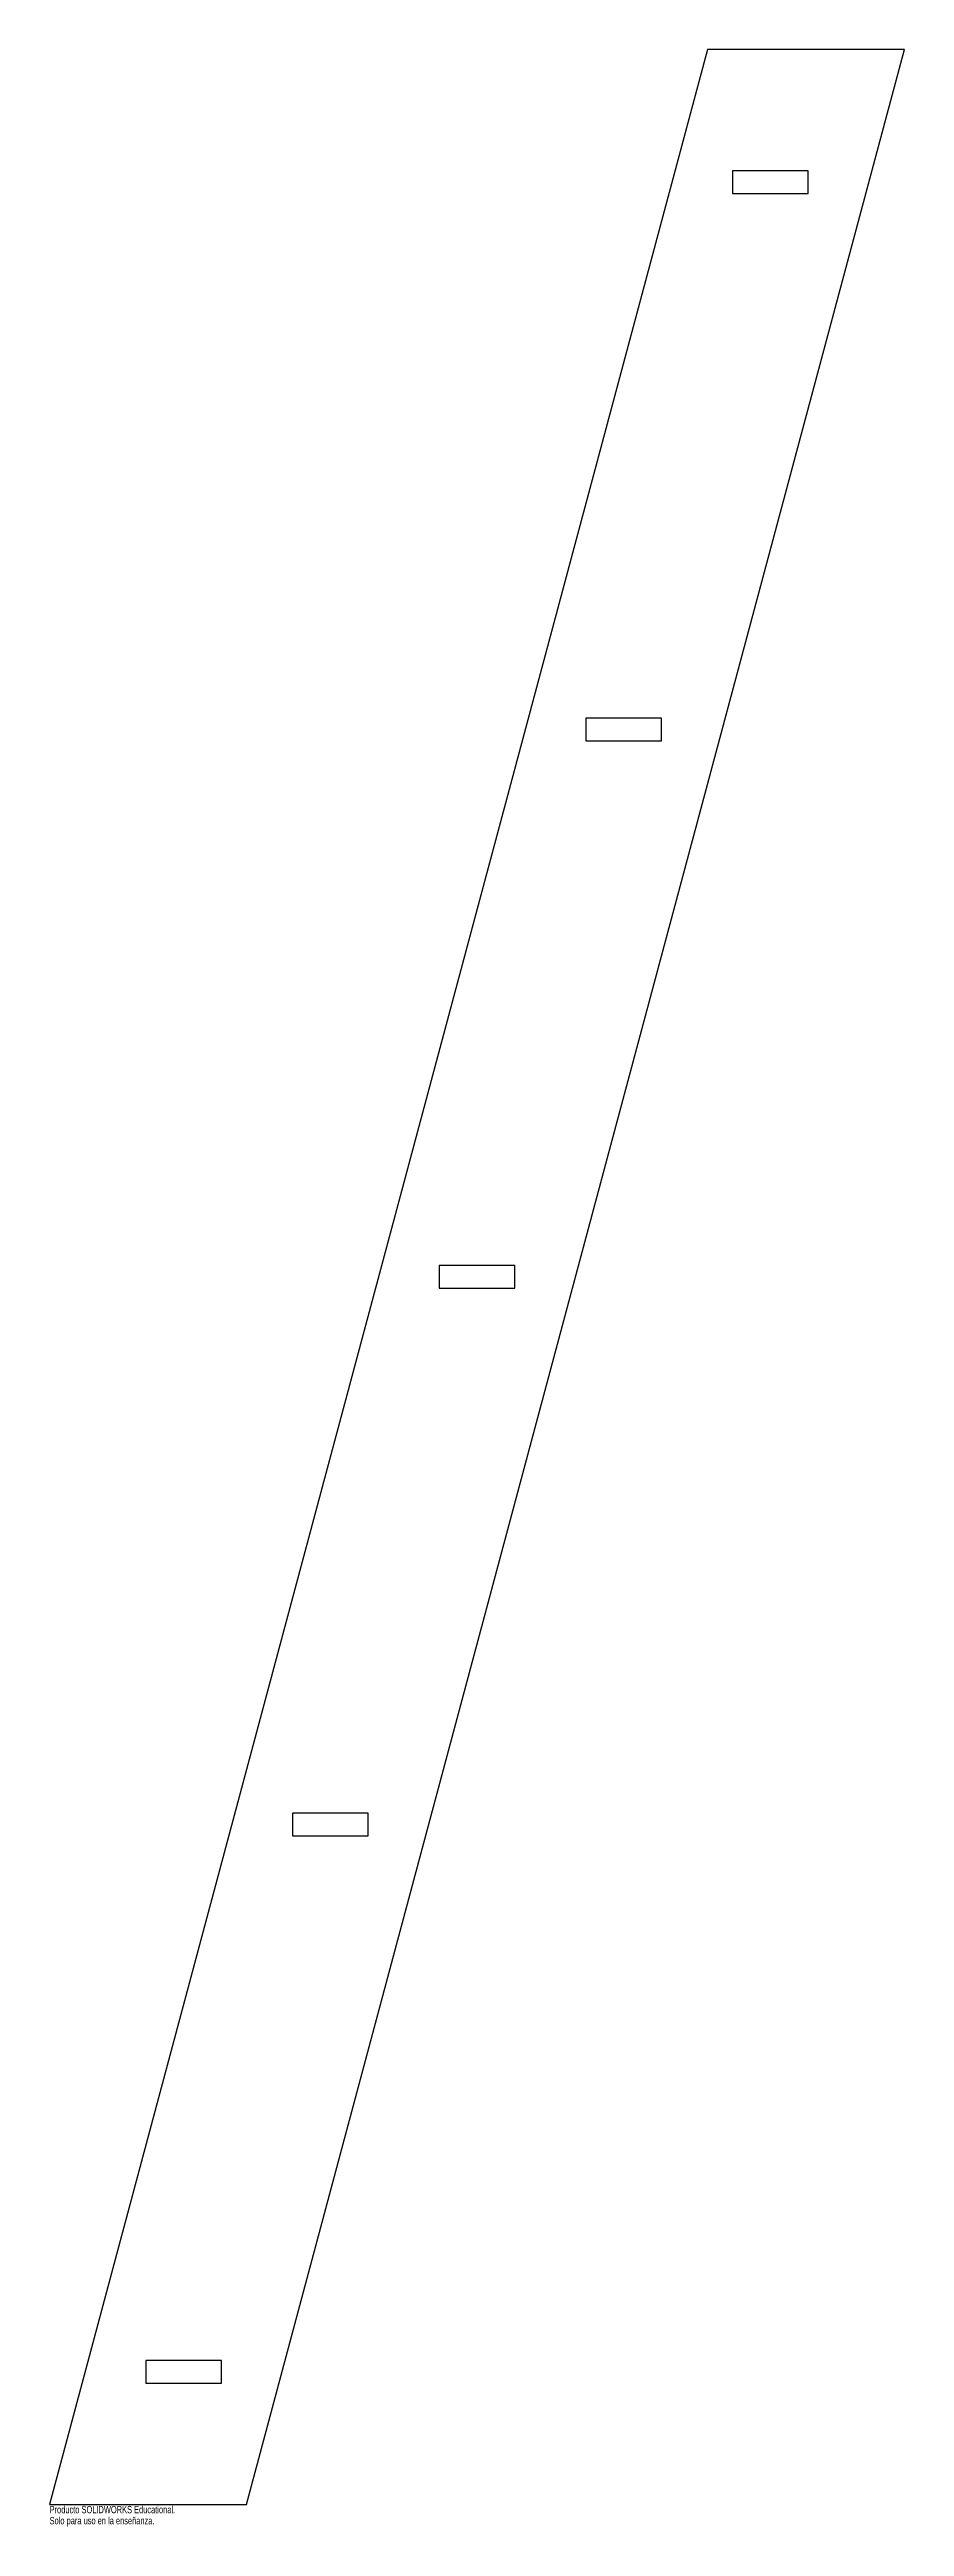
# Model space of a CAD drawing. Header units: millimetres. Extents: x -282 to 282, y -825 to 810.
import ezdxf

# ---------------------------------------------------------------- set-up
doc = ezdxf.new("R2010")
doc.units = ezdxf.units.MM
doc.styles.add('SLDTEXTSTYLE0', font='TXT', dxfattribs={"width": 0.7})

msp = doc.modelspace()

# ---------------------------------------------------------------- linework, layer by layer
at = {"color": 7, "linetype": 'Continuous', "lineweight": 25}
for p, q in [((152, 810), (-282, -810)), ((-152, -810), (282, 810)), ((282, 810), (152, 810)), ((168.6, 730), (168.6, 715)), ((218.6, 730), (168.6, 730)), ((218.6, 715), (218.6, 730)), ((168.6, 715), (218.6, 715)), ((71.8, 368.8), (71.8, 353.8)), ((121.8, 368.8), (71.8, 368.8)), ((121.8, 353.8), (121.8, 368.8)), ((71.8, 353.8), (121.8, 353.8)), ((-25, 7.5), (-25, -7.5)), ((25, 7.5), (-25, 7.5)), ((25, -7.5), (25, 7.5)), ((-25, -7.5), (25, -7.5)), ((-121.8, -353.8), (-121.8, -368.8)), ((-71.8, -353.8), (-121.8, -353.8)), ((-71.8, -368.8), (-71.8, -353.8)), ((-121.8, -368.8), (-71.8, -368.8)), ((-218.6, -715), (-218.6, -730)), ((-168.6, -715), (-218.6, -715)), ((-168.6, -730), (-168.6, -715)), ((-218.6, -730), (-168.6, -730)), ((-282, -810), (-152, -810))]:
    msp.add_line(p, q, dxfattribs=at)

# ---------------------------------------------------------------- texts
at = {"color": 7, "linetype": 'Continuous', "char_height": 4.834, "attachment_point": 1, "style": 'SLDTEXTSTYLE0'}
for s, insert in [('Producto SOLIDWORKS Educational.', (-282, -811)), ('Solo para uso en la enseñanza.', (-282, -818.3))]:
    msp.add_mtext(s, dxfattribs=dict(at, insert=insert))

doc.saveas('drawing.dxf')
